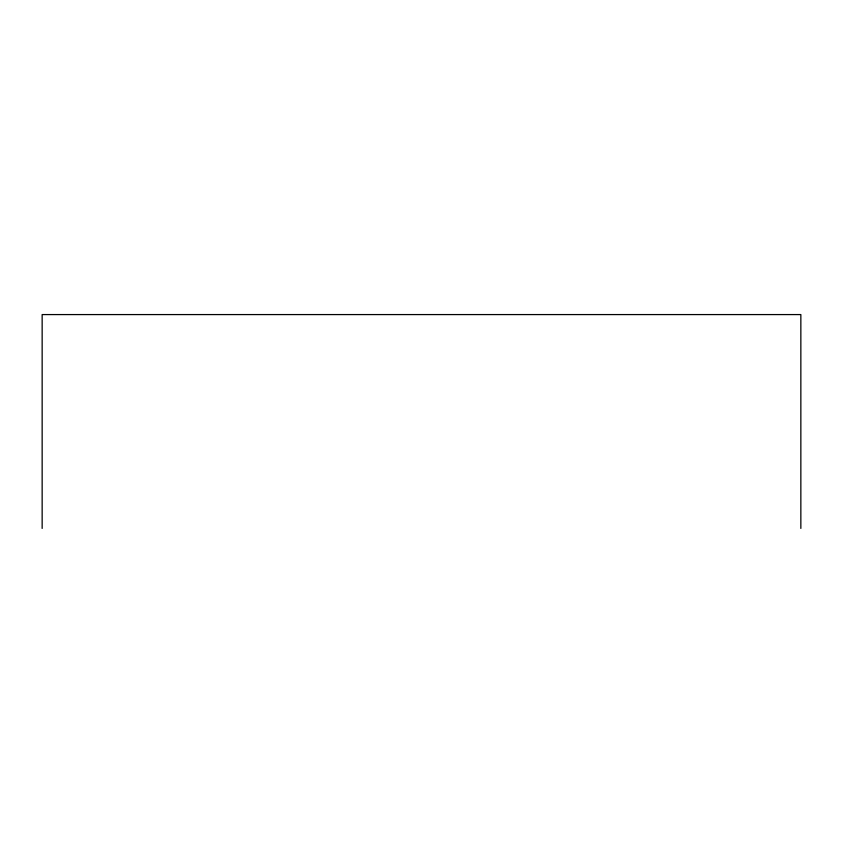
<?xml version="1.0" encoding="UTF-8"?>
<svg xmlns="http://www.w3.org/2000/svg" width="843" height="843" viewBox="0 0 843 843"><rect width="100%" height="100%" fill="white"/><g stroke="black" fill="none" stroke-linecap="round" stroke-linejoin="round"><path stroke-width="1.26" d="M800.85 528.424L800.85 314.576L42.15 314.576L42.15 528.424"/></g></svg>
